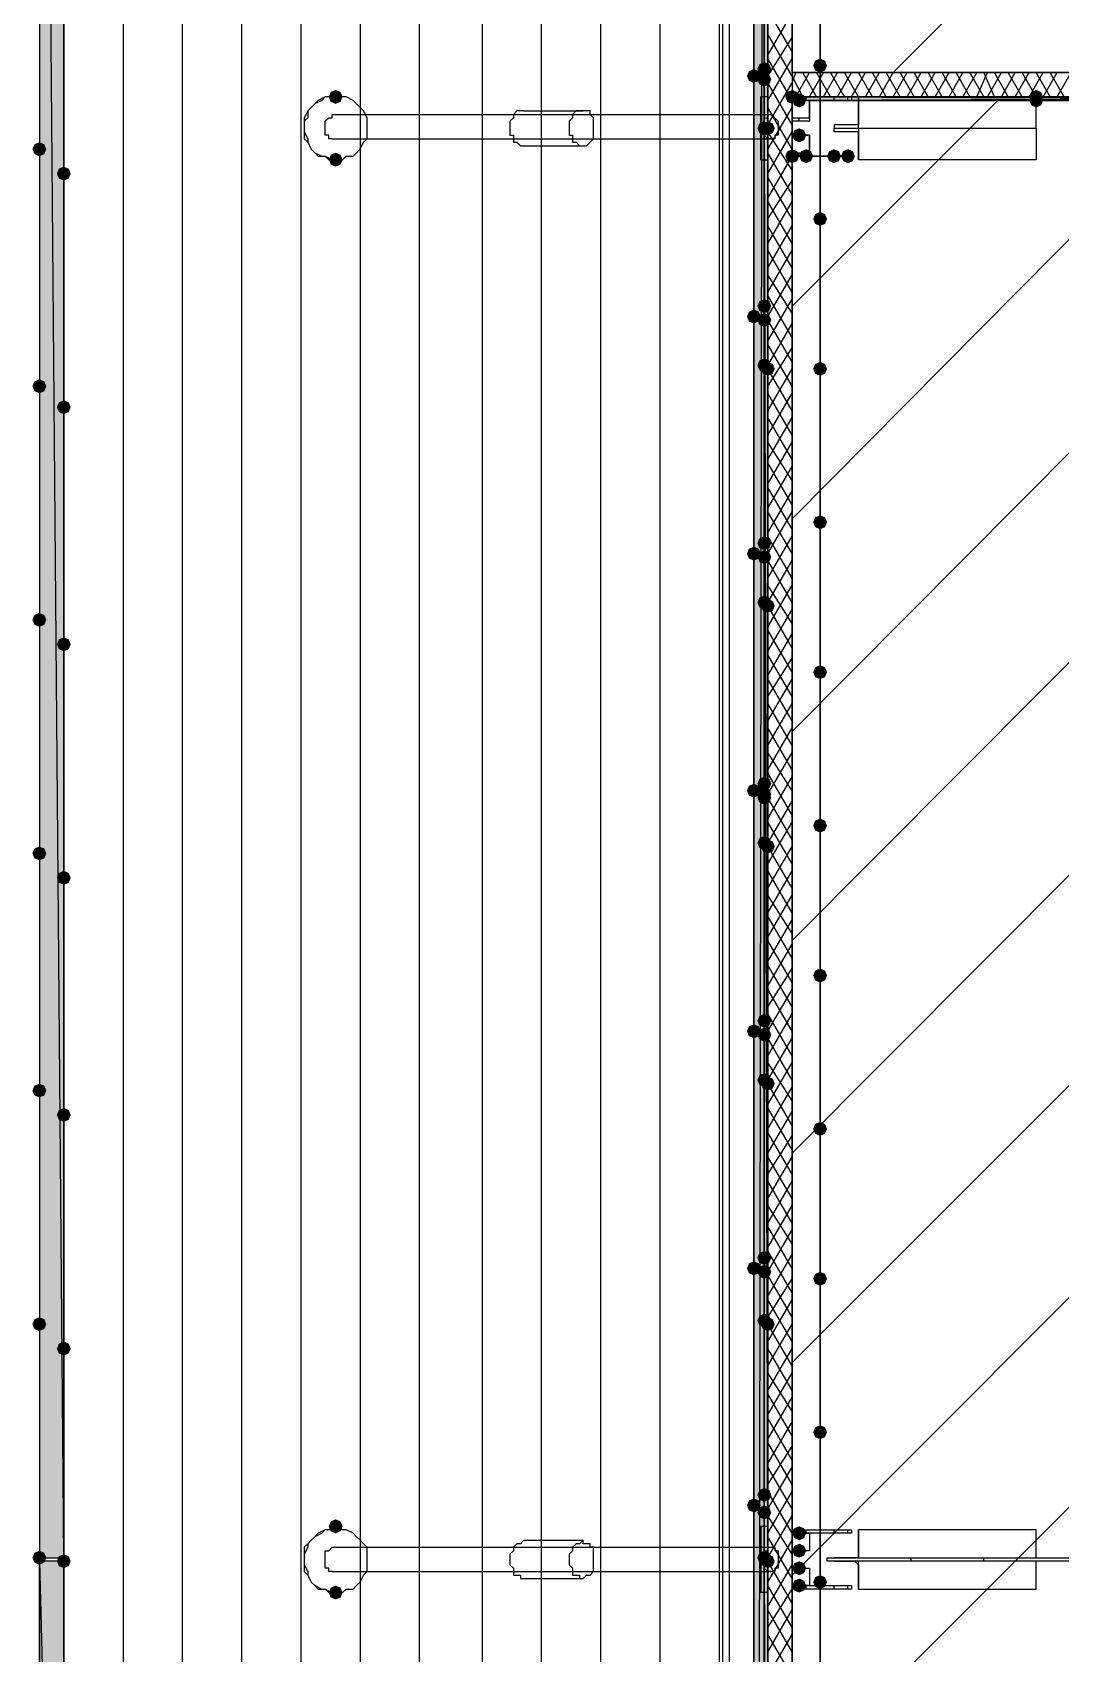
# Model space of a CAD drawing. Header units: millimetres. Extents: x 0 to 420, y 0 to 297.
# Drawn here: x 98.93 to 111.42, y 182.94 to 202.63 of the extents above; entities that cross this region are included whole.
import ezdxf

# ---------------------------------------------------------------- set-up
doc = ezdxf.new("R2010")
doc.units = ezdxf.units.MM
doc.layers.get('0').update_dxf_attribs({"linetype": 'CONTINUOUS'})

msp = doc.modelspace()

# ---------------------------------------------------------------- hatches: boundary and pattern name
at = {"true_color": 0x000007}
h = msp.add_hatch(color=0, dxfattribs=at)
h.paths.add_polyline_path([(99.314, 219.456), (99.314, 184.107667), (99.017667, 219.456)], flags=0)
h.paths.add_polyline_path([(99.314, 184.107667), (99.017667, 219.456), (99.017667, 184.107667)], flags=0)
h = msp.add_hatch(color=0, dxfattribs=at)
h.paths.add_polyline_path([(107.823, 137.117667), (107.696, 137.117667), (107.823, 219.456)], flags=0)
h.paths.add_polyline_path([(107.696, 137.117667), (107.823, 219.456), (107.696, 219.456)], flags=0)
h = msp.add_hatch(color=0, dxfattribs=at)
h.paths.add_polyline_path([(107.865333, 218.863333), (107.823, 218.863333), (107.865333, 201.464333)], flags=0)
h.paths.add_polyline_path([(107.823, 218.863333), (107.865333, 201.464333), (107.823, 201.464333)], flags=0)
at = {"true_color": 0x0000fe}
for points in [[(107.780667, 202.099333), (107.755796, 202.039537), (107.696, 202.014667), (107.636204, 202.039537), (107.611333, 202.099333), (107.636204, 202.159129), (107.696, 202.184), (107.755796, 202.159129)], [(107.907667, 202.184), (107.882796, 202.124204), (107.823, 202.099333), (107.763204, 202.124204), (107.738333, 202.184), (107.763204, 202.243796), (107.823, 202.268667), (107.882796, 202.243796)], [(107.907667, 202.057), (107.882796, 201.997204), (107.823, 201.972333), (107.763204, 201.997204), (107.738333, 202.057), (107.763204, 202.116796), (107.823, 202.141667), (107.882796, 202.116796)], [(107.907667, 202.057), (107.882796, 201.997204), (107.823, 201.972333), (107.763204, 201.997204), (107.738333, 202.057), (107.763204, 202.116796), (107.823, 202.141667), (107.882796, 202.116796)], [(108.246333, 201.845333), (108.221463, 201.785537), (108.161667, 201.760667), (108.101871, 201.785537), (108.077, 201.845333), (108.101871, 201.905129), (108.161667, 201.93), (108.221462, 201.905129)], [(111.209667, 201.845333), (111.184796, 201.785537), (111.125, 201.760667), (111.065204, 201.785537), (111.040333, 201.845333), (111.065204, 201.905129), (111.125, 201.93), (111.184796, 201.905129)], [(111.209667, 201.803), (111.184796, 201.743204), (111.125, 201.718333), (111.065204, 201.743204), (111.040333, 201.803), (111.065204, 201.862796), (111.125, 201.887667), (111.184796, 201.862796)], [(107.907667, 201.464333), (107.882796, 201.404538), (107.823, 201.379667), (107.763204, 201.404538), (107.738333, 201.464333), (107.763204, 201.524129), (107.823, 201.549), (107.882796, 201.524129)], [(107.95, 201.464333), (107.925129, 201.404538), (107.865333, 201.379667), (107.805538, 201.404538), (107.780667, 201.464333), (107.805537, 201.524129), (107.865333, 201.549), (107.925129, 201.524129)], [(99.102333, 201.210333), (99.077463, 201.150537), (99.017667, 201.125667), (98.957871, 201.150537), (98.933, 201.210333), (98.957871, 201.270129), (99.017667, 201.295), (99.077462, 201.270129)], [(99.398667, 200.914), (99.373796, 200.854204), (99.314, 200.829333), (99.254204, 200.854204), (99.229333, 200.914), (99.254204, 200.973796), (99.314, 200.998667), (99.373796, 200.973796)], [(107.780667, 199.178333), (107.755796, 199.118537), (107.696, 199.093667), (107.636204, 199.118537), (107.611333, 199.178333), (107.636204, 199.238129), (107.696, 199.263), (107.755796, 199.238129)], [(107.907667, 199.305333), (107.882796, 199.245537), (107.823, 199.220667), (107.763204, 199.245537), (107.738333, 199.305333), (107.763204, 199.365129), (107.823, 199.39), (107.882796, 199.365129)], [(107.907667, 199.136), (107.882796, 199.076204), (107.823, 199.051333), (107.763204, 199.076204), (107.738333, 199.136), (107.763204, 199.195796), (107.823, 199.220667), (107.882796, 199.195796)], [(107.907667, 199.136), (107.882796, 199.076204), (107.823, 199.051333), (107.763204, 199.076204), (107.738333, 199.136), (107.763204, 199.195796), (107.823, 199.220667), (107.882796, 199.195796)], [(107.907667, 198.585667), (107.882796, 198.525871), (107.823, 198.501), (107.763204, 198.525871), (107.738333, 198.585667), (107.763204, 198.645462), (107.823, 198.670333), (107.882796, 198.645463)], [(107.95, 198.543333), (107.925129, 198.483537), (107.865333, 198.458667), (107.805538, 198.483537), (107.780667, 198.543333), (107.805537, 198.603129), (107.865333, 198.628), (107.925129, 198.603129)], [(99.102333, 198.331667), (99.077463, 198.271871), (99.017667, 198.247), (98.957871, 198.271871), (98.933, 198.331667), (98.957871, 198.391462), (99.017667, 198.416333), (99.077462, 198.391463)], [(99.398667, 198.077667), (99.373796, 198.017871), (99.314, 197.993), (99.254204, 198.017871), (99.229333, 198.077667), (99.254204, 198.137462), (99.314, 198.162333), (99.373796, 198.137463)], [(107.907667, 196.426667), (107.882796, 196.366871), (107.823, 196.342), (107.763204, 196.366871), (107.738333, 196.426667), (107.763204, 196.486462), (107.823, 196.511333), (107.882796, 196.486463)], [(107.780667, 196.299667), (107.755796, 196.239871), (107.696, 196.215), (107.636204, 196.239871), (107.611333, 196.299667), (107.636204, 196.359462), (107.696, 196.384333), (107.755796, 196.359463)], [(107.907667, 196.257333), (107.882796, 196.197537), (107.823, 196.172667), (107.763204, 196.197537), (107.738333, 196.257333), (107.763204, 196.317129), (107.823, 196.342), (107.882796, 196.317129)], [(107.907667, 196.257333), (107.882796, 196.197537), (107.823, 196.172667), (107.763204, 196.197537), (107.738333, 196.257333), (107.763204, 196.317129), (107.823, 196.342), (107.882796, 196.317129)], [(107.907667, 195.707), (107.882796, 195.647204), (107.823, 195.622333), (107.763204, 195.647204), (107.738333, 195.707), (107.763204, 195.766796), (107.823, 195.791667), (107.882796, 195.766796)], [(107.95, 195.664667), (107.925129, 195.604871), (107.865333, 195.58), (107.805538, 195.604871), (107.780667, 195.664667), (107.805537, 195.724462), (107.865333, 195.749333), (107.925129, 195.724463)], [(99.102333, 195.495333), (99.077463, 195.435537), (99.017667, 195.410667), (98.957871, 195.435537), (98.933, 195.495333), (98.957871, 195.555129), (99.017667, 195.58), (99.077462, 195.555129)], [(99.398667, 195.199), (99.373796, 195.139204), (99.314, 195.114333), (99.254204, 195.139204), (99.229333, 195.199), (99.254204, 195.258796), (99.314, 195.283667), (99.373796, 195.258796)], [(107.780667, 193.421), (107.755796, 193.361204), (107.696, 193.336333), (107.636204, 193.361204), (107.611333, 193.421), (107.636204, 193.480796), (107.696, 193.505667), (107.755796, 193.480796)], [(107.907667, 193.505667), (107.882796, 193.445871), (107.823, 193.421), (107.763204, 193.445871), (107.738333, 193.505667), (107.763204, 193.565462), (107.823, 193.590333), (107.882796, 193.565463)], [(107.907667, 193.378667), (107.882796, 193.318871), (107.823, 193.294), (107.763204, 193.318871), (107.738333, 193.378667), (107.763204, 193.438462), (107.823, 193.463333), (107.882796, 193.438463)], [(107.907667, 193.336333), (107.882796, 193.276537), (107.823, 193.251667), (107.763204, 193.276537), (107.738333, 193.336333), (107.763204, 193.396129), (107.823, 193.421), (107.882796, 193.396129)], [(99.102333, 192.659), (99.077463, 192.599204), (99.017667, 192.574333), (98.957871, 192.599204), (98.933, 192.659), (98.957871, 192.718796), (99.017667, 192.743667), (99.077462, 192.718796)], [(107.907667, 192.786), (107.882796, 192.726204), (107.823, 192.701333), (107.763204, 192.726204), (107.738333, 192.786), (107.763204, 192.845796), (107.823, 192.870667), (107.882796, 192.845796)], [(107.95, 192.743667), (107.925129, 192.683871), (107.865333, 192.659), (107.805538, 192.683871), (107.780667, 192.743667), (107.805537, 192.803462), (107.865333, 192.828333), (107.925129, 192.803463)], [(99.398667, 192.362667), (99.373796, 192.302871), (99.314, 192.278), (99.254204, 192.302871), (99.229333, 192.362667), (99.254204, 192.422462), (99.314, 192.447333), (99.373796, 192.422463)], [(107.780667, 190.5), (107.755796, 190.440204), (107.696, 190.415333), (107.636204, 190.440204), (107.611333, 190.5), (107.636204, 190.559796), (107.696, 190.584667), (107.755796, 190.559796)], [(107.907667, 190.627), (107.882796, 190.567204), (107.823, 190.542333), (107.763204, 190.567204), (107.738333, 190.627), (107.763204, 190.686796), (107.823, 190.711667), (107.882796, 190.686796)], [(107.907667, 190.457667), (107.882796, 190.397871), (107.823, 190.373), (107.763204, 190.397871), (107.738333, 190.457667), (107.763204, 190.517462), (107.823, 190.542333), (107.882796, 190.517463)], [(107.907667, 190.457667), (107.882796, 190.397871), (107.823, 190.373), (107.763204, 190.397871), (107.738333, 190.457667), (107.763204, 190.517462), (107.823, 190.542333), (107.882796, 190.517463)], [(107.907667, 189.907333), (107.882796, 189.847537), (107.823, 189.822667), (107.763204, 189.847537), (107.738333, 189.907333), (107.763204, 189.967129), (107.823, 189.992), (107.882796, 189.967129)], [(99.102333, 189.780333), (99.077463, 189.720537), (99.017667, 189.695667), (98.957871, 189.720537), (98.933, 189.780333), (98.957871, 189.840129), (99.017667, 189.865), (99.077462, 189.840129)], [(107.95, 189.865), (107.925129, 189.805204), (107.865333, 189.780333), (107.805538, 189.805204), (107.780667, 189.865), (107.805537, 189.924796), (107.865333, 189.949667), (107.925129, 189.924796)], [(99.398667, 189.484), (99.373796, 189.424204), (99.314, 189.399333), (99.254204, 189.424204), (99.229333, 189.484), (99.254204, 189.543796), (99.314, 189.568667), (99.373796, 189.543796)], [(107.907667, 187.748333), (107.882796, 187.688538), (107.823, 187.663667), (107.763204, 187.688538), (107.738333, 187.748333), (107.763204, 187.808129), (107.823, 187.833), (107.882796, 187.808129)], [(107.780667, 187.621333), (107.755796, 187.561537), (107.696, 187.536667), (107.636204, 187.561537), (107.611333, 187.621333), (107.636204, 187.681129), (107.696, 187.706), (107.755796, 187.681129)], [(107.907667, 187.579), (107.882796, 187.519204), (107.823, 187.494333), (107.763204, 187.519204), (107.738333, 187.579), (107.763204, 187.638796), (107.823, 187.663667), (107.882796, 187.638796)], [(107.907667, 187.579), (107.882796, 187.519204), (107.823, 187.494333), (107.763204, 187.519204), (107.738333, 187.579), (107.763204, 187.638796), (107.823, 187.663667), (107.882796, 187.638796)], [(99.102333, 186.944), (99.077463, 186.884204), (99.017667, 186.859333), (98.957871, 186.884204), (98.933, 186.944), (98.957871, 187.003796), (99.017667, 187.028667), (99.077462, 187.003796)], [(107.907667, 186.986333), (107.882796, 186.926537), (107.823, 186.901667), (107.763204, 186.926537), (107.738333, 186.986333), (107.763204, 187.046129), (107.823, 187.071), (107.882796, 187.046129)], [(107.95, 186.944), (107.925129, 186.884204), (107.865333, 186.859333), (107.805538, 186.884204), (107.780667, 186.944), (107.805537, 187.003796), (107.865333, 187.028667), (107.925129, 187.003796)], [(99.398667, 186.647667), (99.373796, 186.587871), (99.314, 186.563), (99.254204, 186.587871), (99.229333, 186.647667), (99.254204, 186.707462), (99.314, 186.732333), (99.373796, 186.707463)], [(107.907667, 184.869667), (107.882796, 184.809871), (107.823, 184.785), (107.763204, 184.809871), (107.738333, 184.869667), (107.763204, 184.929462), (107.823, 184.954333), (107.882796, 184.929463)], [(107.780667, 184.742667), (107.755796, 184.682871), (107.696, 184.658), (107.636204, 184.682871), (107.611333, 184.742667), (107.636204, 184.802462), (107.696, 184.827333), (107.755796, 184.802463)], [(107.907667, 184.658), (107.882796, 184.598204), (107.823, 184.573333), (107.763204, 184.598204), (107.738333, 184.658), (107.763204, 184.717796), (107.823, 184.742667), (107.882796, 184.717796)], [(107.907667, 184.658), (107.882796, 184.598204), (107.823, 184.573333), (107.763204, 184.598204), (107.738333, 184.658), (107.763204, 184.717796), (107.823, 184.742667), (107.882796, 184.717796)], [(99.102333, 184.107667), (99.077463, 184.047871), (99.017667, 184.023), (98.957871, 184.047871), (98.933, 184.107667), (98.957871, 184.167462), (99.017667, 184.192333), (99.077462, 184.167463)], [(99.102333, 184.107667), (99.077463, 184.047871), (99.017667, 184.023), (98.957871, 184.047871), (98.933, 184.107667), (98.957871, 184.167462), (99.017667, 184.192333), (99.077462, 184.167463)], [(99.398667, 184.065333), (99.373796, 184.005537), (99.314, 183.980667), (99.254204, 184.005537), (99.229333, 184.065333), (99.254204, 184.125129), (99.314, 184.15), (99.373796, 184.125129)], [(99.398667, 184.065333), (99.373796, 184.005537), (99.314, 183.980667), (99.254204, 184.005537), (99.229333, 184.065333), (99.254204, 184.125129), (99.314, 184.15), (99.373796, 184.125129)], [(107.907667, 184.107667), (107.882796, 184.047871), (107.823, 184.023), (107.763204, 184.047871), (107.738333, 184.107667), (107.763204, 184.167462), (107.823, 184.192333), (107.882796, 184.167463)], [(107.95, 184.065333), (107.925129, 184.005537), (107.865333, 183.980667), (107.805538, 184.005537), (107.780667, 184.065333), (107.805537, 184.125129), (107.865333, 184.15), (107.925129, 184.125129)], [(107.95, 184.065333), (107.925129, 184.005537), (107.865333, 183.980667), (107.805538, 184.005537), (107.780667, 184.065333), (107.805537, 184.125129), (107.865333, 184.15), (107.925129, 184.125129)]]:
    msp.add_hatch(color=0, dxfattribs=at).paths.add_polyline_path(points, flags=0)
at = {"true_color": 0x000007}
for points in [[(108.585, 202.226333), (108.560129, 202.166537), (108.500333, 202.141667), (108.440538, 202.166537), (108.415667, 202.226333), (108.440537, 202.286129), (108.500333, 202.311), (108.560129, 202.286129)], [(102.700667, 201.845333), (102.675796, 201.785537), (102.616, 201.760667), (102.556204, 201.785537), (102.531333, 201.845333), (102.556204, 201.905129), (102.616, 201.93), (102.675796, 201.905129)], [(108.331, 201.803), (108.306129, 201.743204), (108.246333, 201.718333), (108.186537, 201.743204), (108.161667, 201.803), (108.186537, 201.862796), (108.246333, 201.887667), (108.306129, 201.862796)], [(108.331, 201.379667), (108.306129, 201.319871), (108.246333, 201.295), (108.186537, 201.319871), (108.161667, 201.379667), (108.186537, 201.439462), (108.246333, 201.464333), (108.306129, 201.439463)], [(108.246333, 201.125667), (108.221463, 201.065871), (108.161667, 201.041), (108.101871, 201.065871), (108.077, 201.125667), (108.101871, 201.185462), (108.161667, 201.210333), (108.221462, 201.185463)], [(108.415667, 201.125667), (108.390796, 201.065871), (108.331, 201.041), (108.271204, 201.065871), (108.246333, 201.125667), (108.271204, 201.185462), (108.331, 201.210333), (108.390796, 201.185463)], [(108.754333, 201.125667), (108.729462, 201.065871), (108.669667, 201.041), (108.609871, 201.065871), (108.585, 201.125667), (108.609871, 201.185462), (108.669667, 201.210333), (108.729462, 201.185463)], [(108.923667, 201.125667), (108.898796, 201.065871), (108.839, 201.041), (108.779204, 201.065871), (108.754333, 201.125667), (108.779204, 201.185462), (108.839, 201.210333), (108.898796, 201.185463)], [(102.700667, 201.083333), (102.675796, 201.023537), (102.616, 200.998667), (102.556204, 201.023537), (102.531333, 201.083333), (102.556204, 201.143129), (102.616, 201.168), (102.675796, 201.143129)], [(108.585, 200.363667), (108.560129, 200.303871), (108.500333, 200.279), (108.440538, 200.303871), (108.415667, 200.363667), (108.440537, 200.423462), (108.500333, 200.448333), (108.560129, 200.423463)], [(108.585, 198.543333), (108.560129, 198.483537), (108.500333, 198.458667), (108.440538, 198.483537), (108.415667, 198.543333), (108.440537, 198.603129), (108.500333, 198.628), (108.560129, 198.603129)], [(108.585, 196.680667), (108.560129, 196.620871), (108.500333, 196.596), (108.440538, 196.620871), (108.415667, 196.680667), (108.440537, 196.740462), (108.500333, 196.765333), (108.560129, 196.740463)], [(108.585, 194.860333), (108.560129, 194.800537), (108.500333, 194.775667), (108.440538, 194.800537), (108.415667, 194.860333), (108.440537, 194.920129), (108.500333, 194.945), (108.560129, 194.920129)], [(108.585, 192.997667), (108.560129, 192.937871), (108.500333, 192.913), (108.440538, 192.937871), (108.415667, 192.997667), (108.440537, 193.057462), (108.500333, 193.082333), (108.560129, 193.057463)], [(108.585, 191.177333), (108.560129, 191.117537), (108.500333, 191.092667), (108.440538, 191.117537), (108.415667, 191.177333), (108.440537, 191.237129), (108.500333, 191.262), (108.560129, 191.237129)], [(108.585, 189.314667), (108.560129, 189.254871), (108.500333, 189.23), (108.440538, 189.254871), (108.415667, 189.314667), (108.440537, 189.374462), (108.500333, 189.399333), (108.560129, 189.374463)], [(108.585, 187.494333), (108.560129, 187.434537), (108.500333, 187.409667), (108.440538, 187.434537), (108.415667, 187.494333), (108.440537, 187.554129), (108.500333, 187.579), (108.560129, 187.554129)], [(108.585, 185.631667), (108.560129, 185.571871), (108.500333, 185.547), (108.440538, 185.571871), (108.415667, 185.631667), (108.440537, 185.691462), (108.500333, 185.716333), (108.560129, 185.691463)], [(102.700667, 184.488667), (102.675796, 184.428871), (102.616, 184.404), (102.556204, 184.428871), (102.531333, 184.488667), (102.556204, 184.548462), (102.616, 184.573333), (102.675796, 184.548463)], [(108.331, 184.404), (108.306129, 184.344204), (108.246333, 184.319333), (108.186537, 184.344204), (108.161667, 184.404), (108.186537, 184.463796), (108.246333, 184.488667), (108.306129, 184.463796)], [(108.331, 184.192333), (108.306129, 184.132537), (108.246333, 184.107667), (108.186537, 184.132537), (108.161667, 184.192333), (108.186537, 184.252129), (108.246333, 184.277), (108.306129, 184.252129)], [(108.331, 183.980667), (108.306129, 183.920871), (108.246333, 183.896), (108.186537, 183.920871), (108.161667, 183.980667), (108.186537, 184.040462), (108.246333, 184.065333), (108.306129, 184.040463)], [(108.585, 183.811333), (108.560129, 183.751537), (108.500333, 183.726667), (108.440538, 183.751537), (108.415667, 183.811333), (108.440537, 183.871129), (108.500333, 183.896), (108.560129, 183.871129)], [(102.700667, 183.684333), (102.675796, 183.624537), (102.616, 183.599667), (102.556204, 183.624537), (102.531333, 183.684333), (102.556204, 183.744129), (102.616, 183.769), (102.675796, 183.744129)], [(108.331, 183.769), (108.306129, 183.709204), (108.246333, 183.684333), (108.186537, 183.709204), (108.161667, 183.769), (108.186537, 183.828796), (108.246333, 183.853667), (108.306129, 183.828796)]]:
    msp.add_hatch(color=0, dxfattribs=at).paths.add_polyline_path(points, flags=0)
h = msp.add_hatch(color=0, dxfattribs=at)
h.paths.add_polyline_path([(120.099667, 201.845333), (108.161667, 201.845333), (120.099667, 201.803)], flags=0)
h.paths.add_polyline_path([(108.161667, 201.845333), (120.099667, 201.803), (108.161667, 201.803)], flags=0)
h = msp.add_hatch(color=0, dxfattribs=at)
h.paths.add_polyline_path([(107.865333, 201.464333), (107.823, 201.464333), (107.865333, 184.107667)], flags=0)
h.paths.add_polyline_path([(107.823, 201.464333), (107.865333, 184.107667), (107.823, 184.107667)], flags=0)
h = msp.add_hatch(color=0, dxfattribs=at)
h.paths.add_polyline_path([(99.017667, 172.508333), (99.017667, 184.065333), (99.314, 172.508333)], flags=0)
h.paths.add_polyline_path([(99.017667, 184.065333), (99.314, 172.508333), (99.314, 184.065333)], flags=0)
h = msp.add_hatch(color=0, dxfattribs=at)
h.paths.add_polyline_path([(107.865333, 184.065333), (107.823, 184.065333), (107.865333, 172.508333)], flags=0)
h.paths.add_polyline_path([(107.823, 184.065333), (107.865333, 172.508333), (107.823, 172.508333)], flags=0)

# ---------------------------------------------------------------- linework, layer by layer
at = {"color": 0, "true_color": 0x000007}
for points in [[(107.865333, 236.897333), (107.865333, 119.972667)], [(108.161667, 202.141667), (108.161667, 236.601)], [(99.314, 184.107667), (99.314, 219.456), (107.823, 219.456), (107.823, 219.752333), (99.017667, 219.752333)], [(99.017667, 219.456), (99.017667, 184.107667)], [(99.017667, 219.456), (99.017667, 184.107667), (99.314, 184.107667)], [(107.696, 219.456), (107.696, 137.117667)], [(107.823, 136.821333), (107.823, 219.456), (107.696, 219.456)], [(107.823, 136.821333), (107.823, 219.456), (107.823, 136.821333), (107.823, 219.456)], [(107.823, 136.863667), (107.823, 137.117667), (107.823, 219.456)], [(107.823, 218.863333), (107.823, 201.464333), (107.823, 218.863333), (107.865333, 201.464333)], [(108.161667, 202.395667), (107.865333, 202.903667)], [(107.865333, 202.353333), (108.161667, 202.861333)], [(108.161667, 202.099333), (107.865333, 202.607333)], [(107.865333, 202.099333), (108.161667, 202.565)], [(107.865333, 201.803), (108.161667, 202.311)], [(108.161667, 201.803), (107.865333, 202.311)], [(107.865333, 201.506667), (108.161667, 202.014667)], [(108.161667, 201.506667), (107.865333, 202.014667)], [(108.161667, 202.014667), (108.204, 202.141667)], [(127.338667, 202.141667), (108.161667, 202.141667)], [(108.288667, 201.845333), (108.161667, 202.099333)], [(108.204, 201.845333), (108.373333, 202.141667)], [(108.458, 201.845333), (108.288667, 202.141667)], [(108.373333, 201.845333), (108.542667, 202.141667)], [(108.627333, 201.845333), (108.458, 202.141667)], [(108.542667, 201.845333), (108.712, 202.141667)], [(108.796667, 201.845333), (108.627333, 202.141667)], [(108.712, 201.845333), (108.881333, 202.141667)], [(108.966, 201.845333), (108.796667, 202.141667)], [(108.881333, 201.845333), (109.050667, 202.141667)], [(109.135333, 201.845333), (108.966, 202.141667)], [(109.050667, 201.845333), (109.22, 202.141667)], [(109.304667, 201.845333), (109.135333, 202.141667)], [(109.22, 201.845333), (109.389333, 202.141667)], [(109.474, 201.845333), (109.304667, 202.141667)], [(109.389333, 201.845333), (109.558667, 202.141667)], [(109.643333, 201.845333), (109.474, 202.141667)], [(109.558667, 201.845333), (109.728, 202.141667)], [(109.812667, 201.845333), (109.643333, 202.141667)], [(109.728, 201.845333), (109.897333, 202.141667)], [(109.982, 201.845333), (109.812667, 202.141667)], [(109.897333, 201.845333), (110.066667, 202.141667)], [(110.151333, 201.845333), (109.982, 202.141667)], [(110.066667, 201.845333), (110.236, 202.141667)], [(110.320667, 201.845333), (110.151333, 202.141667)], [(110.236, 201.845333), (110.405333, 202.141667)], [(110.49, 201.845333), (110.320667, 202.141667)], [(110.405333, 201.845333), (110.532333, 202.141667)], [(110.617, 201.845333), (110.49, 202.141667)], [(110.532333, 201.845333), (110.701667, 202.141667)], [(110.786333, 201.845333), (110.617, 202.141667)], [(110.701667, 201.845333), (110.871, 202.141667)], [(110.955667, 201.845333), (110.786333, 202.141667)], [(110.871, 201.845333), (111.040333, 202.141667)], [(111.125, 201.845333), (110.955667, 202.141667)], [(111.040333, 201.845333), (111.209667, 202.141667)], [(111.294333, 201.845333), (111.125, 202.141667)], [(111.209667, 201.845333), (111.379, 202.141667)], [(111.463667, 201.845333), (111.294333, 202.141667)], [(111.379, 201.845333), (111.548333, 202.141667)], [(102.616, 201.845333), (102.531333, 201.845333), (102.489, 201.845333), (102.404333, 201.803), (102.362, 201.760667), (102.319667, 201.718333), (102.277333, 201.676), (102.235, 201.591333), (102.235, 201.549), (102.235, 201.464333), (102.235, 201.422), (102.235, 201.337333), (102.277333, 201.295), (102.319667, 201.210333), (102.362, 201.168), (102.404333, 201.125667), (102.489, 201.125667), (102.531333, 201.083333), (102.616, 201.083333)], [(107.780667, 201.083333), (107.780667, 201.125667), (107.780667, 201.168), (107.780667, 201.210333), (107.780667, 201.295), (107.780667, 201.337333), (107.780667, 201.422), (107.780667, 201.464333), (107.780667, 201.549), (107.780667, 201.591333), (107.780667, 201.676), (107.780667, 201.718333), (107.780667, 201.760667), (107.780667, 201.803), (107.780667, 201.845333)], [(107.780667, 201.083333), (107.865333, 201.083333), (107.865333, 201.125667), (107.865333, 201.168), (107.865333, 201.210333), (107.865333, 201.295), (107.865333, 201.337333), (107.865333, 201.422), (107.865333, 201.464333), (107.865333, 201.549), (107.865333, 201.591333), (107.865333, 201.676), (107.865333, 201.718333), (107.865333, 201.760667), (107.865333, 201.803), (107.865333, 201.845333), (107.780667, 201.845333)], [(108.161667, 201.845333), (120.099667, 201.845333), (108.161667, 201.803), (120.099667, 201.803)], [(108.161667, 201.803), (108.161667, 201.845333)], [(108.161667, 201.845333), (120.480667, 201.845333)], [(108.161667, 178.435), (108.161667, 201.845333)], [(108.331, 201.803), (108.331, 201.845333)], [(108.500333, 201.125667), (108.500333, 201.845333)], [(108.669667, 201.803), (108.669667, 201.845333)], [(108.966, 201.464333), (108.966, 201.845333), (108.966, 201.549), (108.966, 201.506667), (108.923667, 201.506667), (108.669667, 201.506667), (108.669667, 201.464333), (108.966, 201.464333), (111.125, 201.464333), (111.125, 201.845333), (108.966, 201.845333)], [(108.839, 201.803), (108.839, 201.845333)], [(102.573667, 201.337333), (102.531333, 201.337333), (102.531333, 201.379667), (102.489, 201.379667), (102.489, 201.422), (102.489, 201.464333), (102.489, 201.506667), (102.489, 201.549), (102.531333, 201.591333), (102.573667, 201.591333), (102.573667, 201.633667)], [(102.573667, 201.633667), (107.907667, 201.633667)], [(104.902, 201.676), (104.859667, 201.676), (104.817333, 201.676), (104.775, 201.633667), (104.775, 201.591333), (104.732667, 201.549), (104.732667, 201.506667), (104.732667, 201.464333), (104.732667, 201.422), (104.732667, 201.379667), (104.775, 201.379667), (104.775, 201.337333), (104.775, 201.295), (104.817333, 201.295), (104.859667, 201.252667), (104.902, 201.252667)], [(104.902, 201.676), (105.621667, 201.676)], [(107.865333, 201.210333), (108.161667, 201.718333)], [(108.161667, 201.210333), (107.865333, 201.718333)], [(108.246333, 201.549), (108.246333, 201.591333)], [(107.865333, 201.464333), (107.865333, 184.107667), (107.823, 201.464333), (107.823, 184.107667)], [(107.865333, 200.914), (108.161667, 201.422)], [(108.161667, 200.956333), (107.865333, 201.422)], [(108.966, 201.464333), (108.966, 201.083333), (108.966, 201.125667), (108.966, 201.379667), (108.966, 201.422), (108.923667, 201.422), (108.669667, 201.422), (108.669667, 201.464333), (108.966, 201.464333), (111.125, 201.464333), (111.125, 201.083333), (108.966, 201.083333)], [(102.573667, 201.337333), (107.907667, 201.337333)], [(104.902, 201.252667), (105.621667, 201.252667)], [(108.161667, 200.66), (107.865333, 201.168)], [(107.865333, 200.617667), (108.161667, 201.125667)], [(108.246333, 201.125667), (108.246333, 201.168)], [(108.161667, 200.363667), (107.865333, 200.871667)], [(107.865333, 200.363667), (108.161667, 200.829333)], [(107.865333, 200.067333), (108.161667, 200.575333)], [(108.161667, 200.067333), (107.865333, 200.575333)], [(107.865333, 199.771), (108.161667, 200.279)], [(108.161667, 199.771), (107.865333, 200.279)], [(107.865333, 199.474667), (108.161667, 199.982667)], [(108.161667, 199.474667), (107.865333, 199.982667)], [(107.865333, 199.178333), (108.161667, 199.686333)], [(108.161667, 199.220667), (107.865333, 199.686333)], [(108.161667, 198.924333), (107.865333, 199.432333)], [(107.865333, 198.882), (108.161667, 199.39)], [(108.161667, 198.628), (107.865333, 199.136)], [(107.865333, 198.585667), (108.161667, 199.093667)], [(108.161667, 198.331667), (107.865333, 198.839667)], [(107.865333, 198.331667), (108.161667, 198.797333)], [(107.865333, 198.035333), (108.161667, 198.543333)], [(108.161667, 198.035333), (107.865333, 198.543333)], [(107.865333, 197.739), (108.161667, 198.247)], [(108.161667, 197.739), (107.865333, 198.247)], [(107.865333, 197.442667), (108.161667, 197.950667)], [(108.161667, 197.442667), (107.865333, 197.950667)], [(107.865333, 197.146333), (108.161667, 197.654333)], [(108.161667, 197.188667), (107.865333, 197.654333)], [(108.161667, 196.892333), (107.865333, 197.400333)], [(107.865333, 196.85), (108.161667, 197.358)], [(108.161667, 196.596), (107.865333, 197.104)], [(107.865333, 196.553667), (108.161667, 197.061667)], [(107.865333, 196.299667), (108.161667, 196.807667)], [(108.161667, 196.299667), (107.865333, 196.807667)], [(107.865333, 196.003333), (108.161667, 196.511333)], [(108.161667, 196.003333), (107.865333, 196.511333)], [(107.865333, 195.707), (108.161667, 196.215)], [(108.161667, 195.707), (107.865333, 196.215)], [(107.865333, 195.410667), (108.161667, 195.918667)], [(108.161667, 195.453), (107.865333, 195.918667)], [(108.161667, 195.156667), (107.865333, 195.664667)], [(107.865333, 195.114333), (108.161667, 195.622333)], [(108.161667, 194.860333), (107.865333, 195.368333)], [(107.865333, 194.818), (108.161667, 195.326)], [(108.161667, 194.564), (107.865333, 195.072)], [(107.865333, 194.564), (108.161667, 195.029667)], [(107.865333, 194.267667), (108.161667, 194.775667)], [(108.161667, 194.267667), (107.865333, 194.775667)], [(107.865333, 193.971333), (108.161667, 194.479333)], [(108.161667, 193.971333), (107.865333, 194.479333)], [(107.865333, 193.675), (108.161667, 194.183)], [(108.161667, 193.675), (107.865333, 194.183)], [(107.865333, 193.378667), (108.161667, 193.886667)], [(108.161667, 193.421), (107.865333, 193.886667)], [(108.161667, 193.124667), (107.865333, 193.632667)], [(107.865333, 193.082333), (108.161667, 193.590333)], [(108.161667, 192.828333), (107.865333, 193.336333)], [(107.865333, 192.786), (108.161667, 193.294)], [(107.865333, 192.532), (108.161667, 193.04)], [(108.161667, 192.532), (107.865333, 193.04)], [(107.865333, 192.235667), (108.161667, 192.743667)], [(108.161667, 192.235667), (107.865333, 192.743667)], [(107.865333, 191.939333), (108.161667, 192.447333)], [(108.161667, 191.939333), (107.865333, 192.447333)], [(107.865333, 191.643), (108.161667, 192.151)], [(108.161667, 191.685333), (107.865333, 192.151)], [(108.161667, 191.389), (107.865333, 191.897)], [(107.865333, 191.346667), (108.161667, 191.854667)], [(108.161667, 191.092667), (107.865333, 191.600667)], [(107.865333, 191.050333), (108.161667, 191.558333)], [(108.161667, 190.796333), (107.865333, 191.304333)], [(107.865333, 190.796333), (108.161667, 191.262)], [(107.865333, 190.5), (108.161667, 191.008)], [(108.161667, 190.5), (107.865333, 191.008)], [(107.865333, 190.203667), (108.161667, 190.711667)], [(108.161667, 190.203667), (107.865333, 190.711667)], [(107.865333, 189.907333), (108.161667, 190.415333)], [(108.161667, 189.907333), (107.865333, 190.415333)], [(107.865333, 189.611), (108.161667, 190.119)], [(108.161667, 189.653333), (107.865333, 190.119)], [(108.161667, 189.357), (107.865333, 189.865)], [(107.865333, 189.314667), (108.161667, 189.822667)], [(108.161667, 189.060667), (107.865333, 189.568667)], [(107.865333, 189.018333), (108.161667, 189.526333)], [(108.161667, 188.764333), (107.865333, 189.272333)], [(107.865333, 188.764333), (108.161667, 189.23)], [(107.865333, 188.468), (108.161667, 188.976)], [(108.161667, 188.468), (107.865333, 188.976)], [(107.865333, 188.171667), (108.161667, 188.679667)], [(108.161667, 188.171667), (107.865333, 188.679667)], [(107.865333, 187.875333), (108.161667, 188.383333)], [(108.161667, 187.917667), (107.865333, 188.383333)], [(108.161667, 187.621333), (107.865333, 188.129333)], [(107.865333, 187.579), (108.161667, 188.087)], [(108.161667, 187.325), (107.865333, 187.833)], [(107.865333, 187.282667), (108.161667, 187.790667)], [(108.161667, 187.028667), (107.865333, 187.536667)], [(107.865333, 187.028667), (108.161667, 187.494333)], [(107.865333, 186.732333), (108.161667, 187.240333)], [(108.161667, 186.732333), (107.865333, 187.240333)], [(107.865333, 186.436), (108.161667, 186.944)], [(108.161667, 186.436), (107.865333, 186.944)], [(107.865333, 186.139667), (108.161667, 186.647667)], [(108.161667, 186.139667), (107.865333, 186.647667)], [(107.865333, 185.843333), (108.161667, 186.351333)], [(108.161667, 185.885667), (107.865333, 186.351333)], [(108.161667, 185.589333), (107.865333, 186.097333)], [(107.865333, 185.547), (108.161667, 186.055)], [(108.161667, 185.293), (107.865333, 185.801)], [(107.865333, 185.250667), (108.161667, 185.758667)], [(108.161667, 184.996667), (107.865333, 185.504667)], [(107.865333, 184.996667), (108.161667, 185.462333)], [(107.865333, 184.700333), (108.161667, 185.208333)], [(108.161667, 184.700333), (107.865333, 185.208333)], [(107.865333, 184.404), (108.161667, 184.912)], [(108.161667, 184.404), (107.865333, 184.912)], [(102.616, 184.488667), (102.531333, 184.446333), (102.489, 184.446333), (102.404333, 184.404), (102.362, 184.361667), (102.319667, 184.319333), (102.277333, 184.277), (102.235, 184.234667), (102.235, 184.15), (102.235, 184.065333), (102.235, 184.023), (102.235, 183.938333), (102.277333, 183.896), (102.319667, 183.811333), (102.362, 183.769), (102.404333, 183.726667), (102.489, 183.726667), (102.531333, 183.684333), (102.616, 183.684333)], [(107.780667, 184.488667), (107.780667, 184.446333), (107.780667, 184.404), (107.780667, 184.361667), (107.780667, 184.319333), (107.780667, 184.277), (107.780667, 184.234667), (107.780667, 184.15), (107.780667, 184.065333), (107.780667, 184.023), (107.780667, 183.938333), (107.780667, 183.896), (107.780667, 183.811333), (107.780667, 183.769), (107.780667, 183.726667), (107.780667, 183.684333)], [(107.780667, 184.488667), (107.865333, 184.488667), (107.865333, 184.446333), (107.865333, 184.404), (107.865333, 184.361667), (107.865333, 184.319333), (107.865333, 184.277), (107.865333, 184.234667), (107.865333, 184.15), (107.865333, 184.065333), (107.865333, 184.023), (107.865333, 183.938333), (107.865333, 183.896), (107.865333, 183.811333), (107.865333, 183.769), (107.865333, 183.726667), (107.865333, 183.684333), (107.780667, 183.684333)], [(107.865333, 184.107667), (108.161667, 184.615667)], [(108.161667, 184.15), (107.865333, 184.615667)], [(104.902, 184.319333), (104.859667, 184.277), (104.817333, 184.277), (104.775, 184.234667), (104.775, 184.192333), (104.732667, 184.15), (104.732667, 184.107667), (104.732667, 184.065333), (104.732667, 184.023), (104.775, 183.980667), (104.775, 183.938333), (104.775, 183.896), (104.817333, 183.896), (104.859667, 183.896), (104.859667, 183.853667), (104.902, 183.853667)], [(104.902, 184.319333), (105.621667, 184.319333)], [(108.161667, 183.853667), (107.865333, 184.361667)], [(107.865333, 183.811333), (108.161667, 184.319333)], [(108.161667, 184.404), (108.161667, 184.446333)], [(108.331, 184.404), (108.331, 184.446333)], [(108.500333, 183.726667), (108.500333, 184.446333)], [(108.669667, 184.404), (108.669667, 184.446333)], [(108.839, 184.404), (108.839, 184.446333)], [(108.966, 184.107667), (108.966, 184.446333), (108.966, 184.15), (108.966, 184.107667), (111.125, 184.107667), (111.125, 184.446333), (108.966, 184.446333)], [(99.314, 172.508333), (99.314, 184.065333)], [(102.573667, 183.938333), (102.531333, 183.938333), (102.531333, 183.980667), (102.489, 183.980667), (102.489, 184.023), (102.489, 184.065333), (102.489, 184.107667), (102.489, 184.15), (102.489, 184.192333), (102.531333, 184.192333), (102.573667, 184.234667)], [(102.573667, 184.234667), (107.907667, 184.234667)], [(107.865333, 184.065333), (107.865333, 172.508333), (107.823, 184.065333), (107.823, 172.508333)], [(108.161667, 183.557333), (107.865333, 184.065333)], [(108.966, 183.726667), (111.125, 183.726667), (111.125, 184.065333), (108.966, 184.065333), (108.669667, 184.065333), (108.923667, 184.065333), (108.966, 184.023), (108.966, 183.726667), (108.966, 184.065333)], [(102.573667, 183.938333), (107.907667, 183.938333)], [(107.865333, 183.515), (108.161667, 184.023)], [(104.902, 183.853667), (105.621667, 183.853667)], [(108.161667, 183.261), (107.865333, 183.769)], [(107.865333, 183.261), (108.161667, 183.726667)], [(108.161667, 183.726667), (108.161667, 183.769)], [(108.331, 183.726667), (108.331, 183.769)], [(108.669667, 183.726667), (108.669667, 183.769)], [(108.839, 183.726667), (108.839, 183.769)], [(107.865333, 182.964667), (108.161667, 183.472667)], [(108.161667, 182.964667), (107.865333, 183.472667)], [(107.865333, 182.668333), (108.161667, 183.176333)], [(108.161667, 182.668333), (107.865333, 183.176333)]]:
    msp.add_lwpolyline(points, dxfattribs=at)
for points in [[(392.938, 236.601), (258.868333, 236.601), (258.868333, 205.613), (242.189, 205.613), (242.189, 236.601), (108.161667, 236.601), (108.161667, 119.972667), (242.189, 119.972667), (242.189, 150.960667), (258.868333, 150.960667), (258.868333, 119.972667), (392.938, 119.972667)], [(242.189, 236.262333), (242.189, 205.613), (258.868333, 205.613), (258.868333, 236.262333), (392.557, 236.262333), (392.557, 120.311333), (258.868333, 120.311333), (258.868333, 150.960667), (242.189, 150.960667), (242.189, 120.311333), (108.500333, 120.311333), (108.500333, 236.262333)], [(99.314, 219.456), (99.314, 184.107667), (99.017667, 219.456)], [(99.314, 184.107667), (99.017667, 219.456), (99.017667, 184.107667)], [(99.864333, 219.456), (99.314, 219.456), (99.314, 137.117667), (99.864333, 137.117667), (106.807, 137.117667), (107.399667, 137.117667), (107.399667, 219.456), (106.807, 219.456)], [(107.696, 178.265667), (107.696, 219.456), (107.315, 219.456), (107.315, 178.265667)], [(107.823, 137.117667), (107.696, 137.117667), (107.823, 219.456)], [(107.696, 137.117667), (107.823, 219.456), (107.696, 219.456)], [(107.865333, 218.863333), (107.823, 218.863333), (107.865333, 201.464333)], [(107.823, 218.863333), (107.865333, 201.464333), (107.823, 201.464333)], [(107.823, 218.863333), (107.823, 201.464333), (107.865333, 201.464333), (107.865333, 218.863333)], [(107.823, 218.863333), (107.823, 201.464333), (107.865333, 201.464333), (107.865333, 218.863333)], [(102.997, 201.422), (102.997, 201.464333), (102.997, 201.549), (102.997, 201.591333), (102.954667, 201.676), (102.912333, 201.718333), (102.87, 201.760667), (102.827667, 201.803), (102.743, 201.845333), (102.700667, 201.845333), (102.616, 201.845333), (102.573667, 201.845333), (102.489, 201.845333), (102.446667, 201.803), (102.362, 201.760667), (102.319667, 201.718333), (102.277333, 201.676), (102.277333, 201.591333), (102.235, 201.549), (102.235, 201.464333), (102.235, 201.422), (102.277333, 201.337333), (102.277333, 201.295), (102.319667, 201.210333), (102.362, 201.168), (102.446667, 201.125667), (102.489, 201.125667), (102.573667, 201.083333), (102.616, 201.083333), (102.700667, 201.083333), (102.743, 201.125667), (102.827667, 201.125667), (102.87, 201.168), (102.912333, 201.210333), (102.954667, 201.295), (102.997, 201.337333)], [(120.099667, 201.845333), (108.161667, 201.845333), (120.099667, 201.803)], [(108.161667, 201.845333), (120.099667, 201.803), (108.161667, 201.803)], [(108.881333, 201.125667), (108.161667, 201.125667), (108.500333, 201.125667), (108.500333, 201.803), (108.161667, 201.803), (108.161667, 201.845333), (108.881333, 201.845333), (108.881333, 201.803), (108.500333, 201.803), (108.500333, 201.125667)], [(120.099667, 201.845333), (120.099667, 201.803), (108.161667, 201.803), (108.161667, 201.845333), (120.099667, 201.845333), (108.161667, 201.845333), (108.161667, 201.803), (120.099667, 201.803)], [(108.373333, 201.549), (108.161667, 201.549), (108.161667, 201.803), (108.373333, 201.803)], [(108.373333, 201.591333), (108.373333, 201.803), (108.161667, 201.803), (108.161667, 201.591333)], [(105.748667, 201.422), (105.748667, 201.464333), (105.748667, 201.506667), (105.748667, 201.549), (105.748667, 201.591333), (105.706333, 201.633667), (105.706333, 201.676), (105.664, 201.676), (105.621667, 201.676), (105.579333, 201.676), (105.537, 201.676), (105.494667, 201.633667), (105.494667, 201.591333), (105.452333, 201.549), (105.452333, 201.506667), (105.452333, 201.464333), (105.452333, 201.422), (105.452333, 201.379667), (105.494667, 201.379667), (105.494667, 201.337333), (105.494667, 201.295), (105.537, 201.295), (105.579333, 201.252667), (105.621667, 201.252667), (105.664, 201.252667), (105.706333, 201.295), (105.748667, 201.337333), (105.748667, 201.379667)], [(107.992333, 201.464333), (107.992333, 201.422), (107.992333, 201.379667), (107.95, 201.379667), (107.95, 201.337333), (107.907667, 201.337333), (107.865333, 201.337333), (107.823, 201.379667), (107.780667, 201.422), (107.780667, 201.464333), (107.780667, 201.506667), (107.823, 201.549), (107.823, 201.591333), (107.865333, 201.591333), (107.865333, 201.633667), (107.907667, 201.633667), (107.95, 201.591333), (107.992333, 201.549), (107.992333, 201.506667)], [(107.865333, 201.464333), (107.823, 201.464333), (107.865333, 184.107667)], [(107.823, 201.464333), (107.865333, 184.107667), (107.823, 184.107667)], [(107.865333, 184.107667), (107.865333, 201.464333), (107.823, 201.464333), (107.823, 184.107667)], [(107.865333, 184.107667), (107.865333, 201.464333), (107.823, 201.464333), (107.823, 184.107667)], [(108.373333, 201.125667), (108.161667, 201.125667), (108.161667, 201.379667), (108.373333, 201.379667)], [(108.373333, 201.168), (108.373333, 201.379667), (108.161667, 201.379667), (108.161667, 201.168)], [(102.997, 184.023), (102.997, 184.065333), (102.997, 184.15), (102.997, 184.234667), (102.954667, 184.277), (102.912333, 184.319333), (102.87, 184.361667), (102.827667, 184.404), (102.743, 184.446333), (102.700667, 184.446333), (102.616, 184.488667), (102.573667, 184.446333), (102.489, 184.446333), (102.446667, 184.404), (102.362, 184.361667), (102.319667, 184.319333), (102.277333, 184.277), (102.277333, 184.234667), (102.235, 184.15), (102.235, 184.065333), (102.235, 184.023), (102.277333, 183.938333), (102.277333, 183.896), (102.319667, 183.811333), (102.362, 183.769), (102.446667, 183.726667), (102.489, 183.726667), (102.573667, 183.684333), (102.616, 183.684333), (102.700667, 183.684333), (102.743, 183.726667), (102.827667, 183.726667), (102.87, 183.769), (102.912333, 183.811333), (102.954667, 183.896), (102.997, 183.938333)], [(105.748667, 184.023), (105.748667, 184.065333), (105.748667, 184.107667), (105.748667, 184.15), (105.748667, 184.192333), (105.748667, 184.234667), (105.706333, 184.234667), (105.706333, 184.277), (105.664, 184.277), (105.621667, 184.277), (105.621667, 184.319333), (105.579333, 184.277), (105.537, 184.277), (105.494667, 184.234667), (105.494667, 184.192333), (105.452333, 184.15), (105.452333, 184.107667), (105.452333, 184.065333), (105.452333, 184.023), (105.494667, 183.980667), (105.494667, 183.938333), (105.494667, 183.896), (105.537, 183.896), (105.579333, 183.896), (105.579333, 183.853667), (105.621667, 183.853667), (105.664, 183.896), (105.706333, 183.896), (105.748667, 183.938333), (105.748667, 183.980667)], [(108.881333, 183.726667), (108.161667, 183.726667), (108.161667, 183.769), (108.500333, 183.769), (108.500333, 184.404), (108.161667, 184.404), (108.161667, 184.446333), (108.881333, 184.446333), (108.881333, 184.404), (108.500333, 184.404), (108.500333, 183.769), (108.881333, 183.769)], [(108.373333, 184.192333), (108.161667, 184.192333), (108.161667, 184.404), (108.373333, 184.404), (108.373333, 184.192333), (108.161667, 184.192333), (108.161667, 184.404), (108.373333, 184.404)], [(99.017667, 172.508333), (99.017667, 184.065333), (99.314, 172.508333)], [(99.017667, 184.065333), (99.314, 172.508333), (99.314, 184.065333)], [(99.314, 172.508333), (99.314, 184.065333), (99.017667, 184.065333), (99.017667, 172.508333)], [(107.992333, 184.065333), (107.992333, 184.023), (107.992333, 183.980667), (107.95, 183.980667), (107.95, 183.938333), (107.907667, 183.938333), (107.865333, 183.938333), (107.823, 183.980667), (107.823, 184.023), (107.780667, 184.023), (107.780667, 184.065333), (107.780667, 184.107667), (107.780667, 184.15), (107.823, 184.15), (107.823, 184.192333), (107.865333, 184.192333), (107.865333, 184.234667), (107.907667, 184.234667), (107.95, 184.234667), (107.95, 184.192333), (107.992333, 184.192333), (107.992333, 184.15), (107.992333, 184.107667)], [(107.865333, 184.065333), (107.823, 184.065333), (107.865333, 172.508333)], [(107.823, 184.065333), (107.865333, 172.508333), (107.823, 172.508333)], [(107.865333, 172.508333), (107.865333, 184.065333), (107.823, 184.065333), (107.823, 172.508333)], [(107.865333, 172.508333), (107.865333, 184.065333), (107.823, 184.065333), (107.823, 172.508333)], [(109.601, 184.065333), (108.585, 184.065333), (108.585, 184.107667), (109.601, 184.107667)], [(108.669667, 184.107667), (108.923667, 184.107667), (108.966, 184.107667)], [(110.49, 184.107667), (112.183333, 184.107667), (112.183333, 184.065333), (110.49, 184.065333)], [(108.373333, 183.769), (108.161667, 183.769), (108.161667, 183.980667), (108.373333, 183.980667), (108.373333, 183.769), (108.161667, 183.769), (108.161667, 183.980667), (108.373333, 183.980667)]]:
    msp.add_lwpolyline(points, close=True, dxfattribs=at)
at = {"color": 0, "true_color": 0x00002b}
msp.add_lwpolyline([(108.161667, 236.601), (108.161667, 202.141667), (137.329333, 202.141667), (137.329333, 236.601)], close=True, dxfattribs=at)
at = {"color": 0, "true_color": 0x000006}
msp.add_lwpolyline([(242.527667, 236.600999), (258.572001, 236.600999), (258.572001, 201.845333), (392.938, 201.845333), (392.938, 154.728333), (258.572001, 154.728333), (258.572001, 119.972666), (242.485334, 119.972666), (242.485334, 154.770666), (108.161668, 154.770666), (108.161668, 201.802999), (242.189001, 201.802999), (242.527667, 201.802999)], close=True, dxfattribs=at)
at = {"color": 0, "true_color": 0x000002}
msp.add_lwpolyline([(109.389335, 202.141666), (143.891001, 236.600999)], dxfattribs=at)
at = {"color": 0, "true_color": 0x0000fe}
msp.add_lwpolyline([(242.189, 236.262333), (108.500333, 236.262333), (108.500333, 120.311333), (242.189, 120.311333), (242.189, 150.960667), (258.868333, 150.960667), (258.868333, 120.311333), (392.557, 120.311333), (392.557, 236.262333), (258.868333, 236.262333), (258.868333, 205.613), (242.189, 205.613)], close=True, dxfattribs=at)
at = {"color": 0, "true_color": 0x0000fd}
for points in [[(100.033667, 219.456), (100.033667, 137.117667)], [(100.753333, 219.456), (100.753333, 137.117667)], [(101.473, 219.456), (101.473, 137.117667)], [(102.192667, 219.456), (102.192667, 137.117667)], [(102.912333, 219.456), (102.912333, 137.117667)], [(103.632, 219.456), (103.632, 137.117667)], [(104.394, 219.456), (104.394, 137.117667)], [(105.113667, 219.456), (105.113667, 137.117667)], [(105.833333, 219.456), (105.833333, 137.117667)], [(106.553, 219.456), (106.553, 137.117667)], [(107.272667, 219.456), (107.272667, 137.117667)]]:
    msp.add_lwpolyline(points, dxfattribs=at)
at = {"color": 0, "true_color": 0x000098}
msp.add_lwpolyline([(108.161667, 201.845333), (108.161667, 178.435), (120.480667, 178.435), (120.480667, 201.845333)], close=True, dxfattribs=at)
at = {"color": 0, "true_color": 0x000006}
for points in [[(108.161668, 199.305333), (110.659335, 201.802999)], [(108.161668, 196.722999), (113.199335, 201.802999)], [(108.161668, 194.140666), (115.781668, 201.802999)], [(108.161668, 191.600666), (118.321668, 201.802999)], [(108.161668, 189.018333), (120.904001, 201.802999)], [(108.161668, 186.478333), (123.486335, 201.802999)], [(108.161668, 183.895999), (126.026335, 201.802999)], [(108.161668, 181.355999), (128.608668, 201.802999)]]:
    msp.add_lwpolyline(points, dxfattribs=at)

doc.saveas('drawing.dxf')
